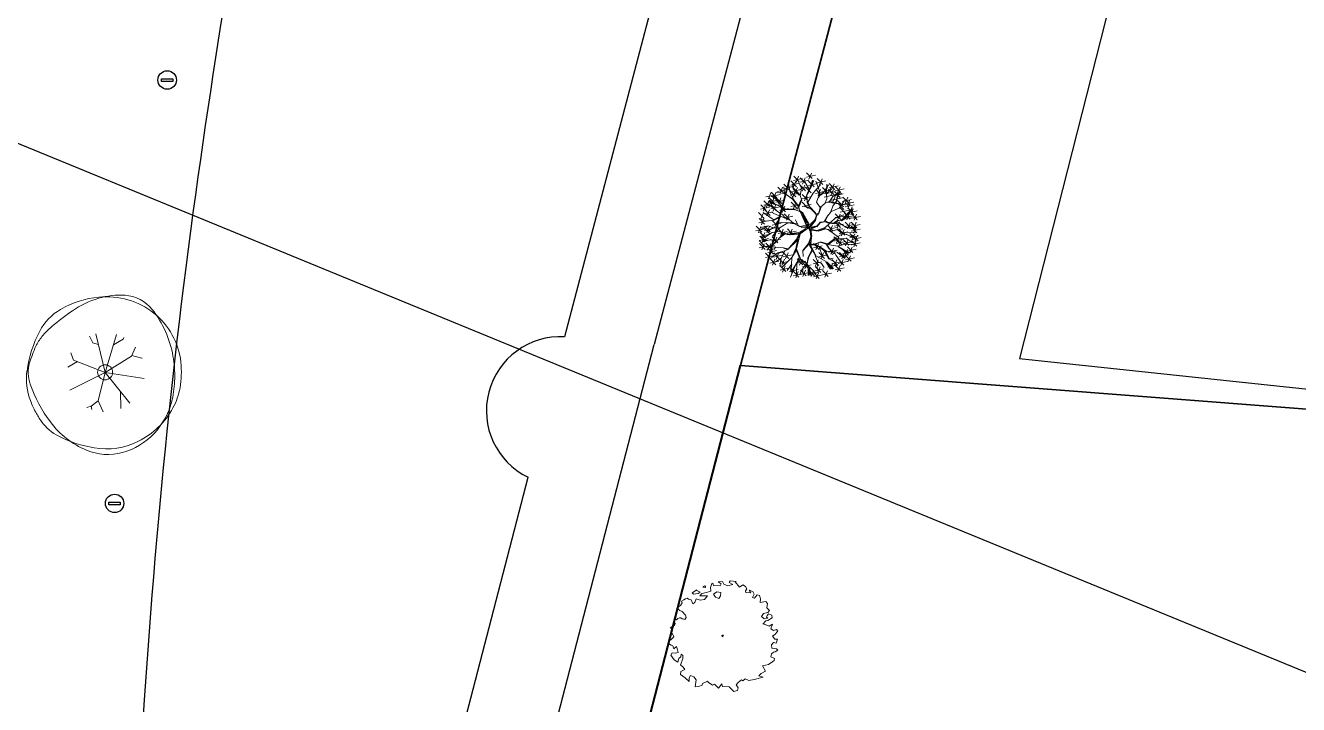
# Model space of a CAD drawing. Extents: x 2080 to 102394, y 2071 to 93424.
# Drawn here: x 82735 to 83767, y 80097 to 80647 of the extents above; entities that cross this region are included whole.
import ezdxf

# ---------------------------------------------------------------- set-up
doc = ezdxf.new("R2010")
doc.units = 0
doc.header["$LTSCALE"] = 20
doc.header["$MEASUREMENT"] = 0
for name, color, linetype, lineweight in [('division', 13, 'Continuous', 18), ('fence', 13, 'FENCELINE2', 40), ('Mango tree', 96, 'Continuous', 5), ('NEEM TREE', 84, 'Continuous', 5), ('sappotta', 114, 'Continuous', 5), ('tree', 60, 'Continuous', 0)]:
    doc.layers.add(name, color=color, linetype=linetype, lineweight=lineweight)
doc.layers.add('ELEC', color=11, linetype='Continuous')
doc.layers.add('patta duplicate', color=230, linetype='Continuous', plot=False)
doc.linetypes.add('FENCELINE2', pattern='A,0.25,-0.1,[132,ltypeshp.shx,S=0.1,R=0,X=-0.1,Y=0],-0.1,1', length=1.45)

# ---------------------------------------------------------------- blocks, each defined once
blk = doc.blocks.new('NEEM')
at = {"layer": 'sappotta', "linetype": 'Continuous'}
for p, q in [((-0.359, 1.043), (-0.396, 1.016)), ((-0.213, 1.092), (-0.242, 1.007)), ((-0.191, 1.099), (-0.213, 1.092)), ((-0.177, 1.048), (-0.191, 1.099)), ((-0.043, 1.039), (-0.177, 1.048)), ((0.003, 1.132), (-0.083, 1.127)), ((-0.083, 1.127), (-0.023, 1.083)), ((-0.023, 1.083), (-0.043, 1.039)), ((0.03, 1.077), (0.003, 1.132)), ((0.114, 1.043), (0.03, 1.077)), ((0.216, 1.072), (0.114, 1.043)), ((0.162, 1.144), (0.142, 1.112)), ((0.142, 1.112), (0.216, 1.072)), ((0.283, 1.13), (0.162, 1.144)), ((0.267, 1.123), (0.283, 1.13)), ((0.351, 1.016), (0.267, 1.123)), ((0.421, 1.063), (0.351, 1.016)), ((0.473, 1.03), (0.421, 1.063)), ((-0.717, 0.789), (-0.749, 0.774)), ((-0.689, 0.772), (-0.717, 0.789)), ((-0.517, 0.963), (-0.614, 0.901)), ((-0.614, 0.901), (-0.589, 0.87)), ((-0.589, 0.87), (-0.494, 0.884)), ((-0.521, 0.945), (-0.521, 0.945)), ((-0.449, 0.913), (-0.521, 0.945)), ((-0.494, 0.884), (-0.449, 0.913)), ((-0.415, 0.884), (-0.459, 0.839)), ((-0.459, 0.839), (-0.303, 0.837)), ((-0.32, 0.906), (-0.415, 0.884)), ((-0.396, 1.016), (-0.345, 1.011)), ((-0.303, 0.837), (-0.361, 0.762)), ((-0.345, 1.011), (-0.34, 1.039)), ((-0.23, 0.935), (-0.32, 0.906)), ((-0.242, 1.007), (-0.23, 0.935)), ((-0.108, 0.922), (-0.177, 0.872)), ((-0.177, 0.872), (-0.139, 0.809)), ((-0.139, 0.809), (-0.067, 0.78)), ((-0.027, 0.908), (-0.108, 0.922)), ((-0.067, 0.78), (-0.034, 0.839)), ((-0.034, 0.839), (-0.027, 0.908)), ((0.472, 0.942), (0.501, 0.982)), ((0.483, 0.908), (0.472, 0.942)), ((0.501, 0.982), (0.473, 1.03)), ((0.581, 0.9), (0.483, 0.908)), ((0.551, 0.95), (0.581, 0.9)), ((0.627, 0.928), (0.551, 0.95)), ((0.616, 0.806), (0.654, 0.87)), ((0.66, 0.788), (0.616, 0.806)), ((0.654, 0.87), (0.627, 0.928)), ((0.715, 0.86), (0.66, 0.788)), ((0.762, 0.844), (0.715, 0.86)), ((0.783, 0.779), (0.762, 0.844)), ((-0.892, 0.613), (-0.923, 0.594)), ((-0.923, 0.594), (-0.895, 0.555)), ((-0.895, 0.555), (-0.868, 0.54)), ((-0.85, 0.638), (-0.892, 0.613)), ((-0.868, 0.54), (-0.818, 0.517)), ((-0.818, 0.692), (-0.85, 0.638)), ((-0.783, 0.757), (-0.83, 0.729)), ((-0.83, 0.729), (-0.826, 0.714)), ((-0.826, 0.714), (-0.818, 0.692)), ((-0.749, 0.774), (-0.783, 0.757)), ((-0.638, 0.758), (-0.689, 0.772)), ((-0.598, 0.672), (-0.638, 0.758)), ((-0.562, 0.699), (-0.598, 0.672)), ((-0.533, 0.776), (-0.562, 0.699)), ((-0.452, 0.75), (-0.533, 0.776)), ((-0.361, 0.762), (-0.452, 0.75)), ((0.776, 0.704), (0.783, 0.779)), ((0.888, 0.723), (0.776, 0.704)), ((0.924, 0.679), (0.888, 0.723)), ((0.913, 0.591), (0.924, 0.679)), ((0.964, 0.541), (0.913, 0.591)), ((0.934, 0.5), (0.964, 0.541)), ((-0.96, 0.366), (-0.994, 0.31)), ((-0.994, 0.31), (-0.961, 0.275)), ((-0.961, 0.275), (-0.978, 0.229)), ((-0.935, 0.345), (-0.96, 0.366)), ((-0.908, 0.372), (-0.935, 0.345)), ((-0.87, 0.389), (-0.908, 0.372)), ((-0.846, 0.386), (-0.87, 0.389)), ((-0.821, 0.367), (-0.846, 0.386)), ((-0.788, 0.359), (-0.821, 0.367)), ((-0.818, 0.517), (-0.752, 0.44)), ((-0.757, 0.361), (-0.788, 0.359)), ((-0.735, 0.394), (-0.757, 0.361)), ((-0.752, 0.44), (-0.735, 0.394)), ((0.804, 0.415), (0.84, 0.475)), ((0.86, 0.367), (0.804, 0.415)), ((0.829, 0.259), (0.888, 0.326)), ((0.838, 0.262), (0.829, 0.259)), ((0.931, 0.228), (0.838, 0.262)), ((0.84, 0.475), (0.934, 0.5)), ((0.933, 0.378), (0.86, 0.367)), ((0.888, 0.326), (0.93, 0.332)), ((0.917, 0.437), (0.904, 0.404)), ((0.904, 0.404), (0.933, 0.378)), ((0.942, 0.471), (0.917, 0.437)), ((0.93, 0.332), (1.018, 0.389)), ((1.014, 0.439), (0.942, 0.471)), ((1.018, 0.389), (1.014, 0.439)), ((-1.023, 0.208), (-1.062, 0.182)), ((-1.062, 0.182), (-1.02, 0.162)), ((-1.02, 0.162), (-1.049, 0.084)), ((-1.049, 0.084), (-1.017, 0.059)), ((-0.978, 0.229), (-1.023, 0.208)), ((-1.017, 0.059), (-0.991, -0.002)), ((0.02, 0.041), (-0.009, 0.024)), ((-0.009, 0.024), (0, 0)), ((0, 0), (0.014, 0.011)), ((0.014, 0.011), (0.027, 0.031)), ((0.962, 0.217), (0.931, 0.228)), ((1.025, 0.259), (0.962, 0.217)), ((0.996, 0.16), (1.025, 0.259)), ((1.046, 0.129), (0.996, 0.16)), ((1.029, 0.011), (1.074, 0.049)), ((1.074, -0.047), (1.029, 0.011)), ((1.109, 0.149), (1.046, 0.129)), ((1.074, 0.049), (1.137, 0.114)), ((1.137, 0.114), (1.109, 0.149)), ((-1.097, -0.077), (-1.098, -0.14)), ((-1.098, -0.14), (-1.044, -0.173)), ((-1.048, -0.062), (-1.097, -0.077)), ((-0.991, -0.002), (-1.048, -0.062)), ((-1.044, -0.173), (-1.007, -0.185)), ((-1.007, -0.185), (-0.992, -0.244)), ((-0.992, -0.244), (-0.937, -0.198)), ((-0.937, -0.198), (-0.93, -0.213)), ((-0.93, -0.213), (-0.902, -0.318)), ((1.007, -0.166), (1.046, -0.114)), ((1.016, -0.234), (1.007, -0.166)), ((1.11, -0.243), (1.016, -0.234)), ((1.046, -0.114), (1.1, -0.129)), ((1.129, -0.047), (1.074, -0.047)), ((1.1, -0.129), (1.129, -0.047)), ((1.137, -0.273), (1.11, -0.243)), ((-1.025, -0.325), (-1.052, -0.378)), ((-1.052, -0.378), (-0.982, -0.471)), ((-0.953, -0.336), (-1.025, -0.325)), ((-0.982, -0.471), (-0.91, -0.516)), ((-0.902, -0.318), (-0.953, -0.336)), ((-0.91, -0.516), (-0.888, -0.446)), ((-0.888, -0.446), (-0.848, -0.411)), ((-0.803, -0.452), (-0.853, -0.576)), ((-0.848, -0.411), (-0.837, -0.355)), ((-0.837, -0.355), (-0.803, -0.383)), ((-0.803, -0.383), (-0.803, -0.452)), ((0.943, -0.565), (1.032, -0.503)), ((0.992, -0.411), (1.004, -0.349)), ((1.066, -0.443), (0.992, -0.411)), ((1.004, -0.349), (1.045, -0.311)), ((1.032, -0.503), (1.061, -0.484)), ((1.045, -0.311), (1.083, -0.306)), ((1.061, -0.484), (1.066, -0.443)), ((1.083, -0.306), (1.137, -0.273)), ((-0.853, -0.576), (-0.797, -0.619)), ((-0.844, -0.71), (-0.852, -0.77)), ((-0.852, -0.77), (-0.758, -0.838)), ((-0.766, -0.668), (-0.844, -0.71)), ((-0.797, -0.619), (-0.766, -0.668)), ((0.751, -0.797), (0.797, -0.747)), ((0.797, -0.747), (0.887, -0.704)), ((0.826, -0.591), (0.943, -0.565)), ((0.887, -0.704), (0.826, -0.591)), ((-0.758, -0.838), (-0.675, -0.912)), ((-0.676, -0.836), (-0.649, -0.791)), ((-0.675, -0.912), (-0.676, -0.836)), ((-0.649, -0.791), (-0.582, -0.82)), ((-0.582, -0.82), (-0.534, -0.881)), ((-0.534, -0.881), (-0.554, -1.025)), ((-0.554, -1.025), (-0.486, -1.015)), ((-0.486, -1.015), (-0.413, -0.988)), ((-0.413, -0.988), (-0.401, -0.955)), ((-0.401, -0.955), (-0.302, -0.907)), ((-0.302, -0.907), (-0.286, -0.926)), ((-0.286, -0.926), (-0.197, -0.986)), ((-0.197, -0.986), (-0.157, -0.969)), ((-0.157, -0.969), (-0.078, -1.049)), ((-0.078, -1.049), (-0.006, -0.96)), ((-0.006, -0.96), (0.006, -1.017)), ((0.006, -1.017), (0.139, -1.026)), ((0.139, -1.026), (0.236, -1.115)), ((0.287, -0.982), (0.327, -0.932)), ((0.324, -1.046), (0.287, -0.982)), ((0.327, -0.932), (0.391, -0.879)), ((0.391, -0.879), (0.423, -0.897)), ((0.423, -0.897), (0.47, -0.86)), ((0.47, -0.86), (0.543, -0.896)), ((0.543, -0.896), (0.652, -0.871)), ((0.652, -0.871), (0.68, -0.867)), ((0.68, -0.867), (0.834, -0.828)), ((0.834, -0.828), (0.751, -0.797)), ((0.236, -1.115), (0.314, -1.096)), ((0.314, -1.096), (0.324, -1.046))]:
    blk.add_line(p, q, dxfattribs=at)
blk = doc.blocks.new('T3')
at = {"color": 3, "linetype": 'Continuous'}
blk.add_circle((0.0075, -0.0006), 0.0467, dxfattribs=at)
for centre, radius, start, end in [((0.1024, -0.0008), 0.4778, 86.58911, 106.36827), ((0.1171, 0.2465), 0.2301, 38.20985, 86.58549), ((0.0278, -0.1235), 0.5914, 95.77431, 119.94779), ((0.1287, -0.0904), 0.5712, 106.36887, 124.44775), ((0.0157, -0.0047), 0.472, 51.53933, 95.77344), ((-0.1006, 0.0992), 0.3344, 119.94747, 152.28451), ((0.7005, -0.9241), 1.5821, 124.44579, 130.30315), ((-0.2125, -0.013), 0.6496, 9.98315, 38.20995), ((0.0312, 0.0148), 0.4471, 6.02226, 51.53932), ((0.263, -0.0918), 0.745, 152.28514, 172.40039), ((-0.029, -0.0639), 0.4542, 130.30051, 141.24542), ((0.2312, -0.1435), 0.7191, 154.99236, 163.77852), ((-0.1535, 0.036), 0.2946, 141.24437, 154.99062), ((-0.2858, -0.0259), 0.724, 358.88831, 9.98335), ((-0.1071, -0.0424), 0.3717, 172.39963, 201.02847), ((-0.2526, -0.0027), 0.2152, 163.77968, 199.38278), ((-0.0951, 0.0014), 0.5742, 350.23007, 6.02322), ((0.3677, 0.2155), 0.8728, 199.38194, 216.84656), ((-0.198, -0.0276), 0.6362, 347.04926, 358.8877), ((0.0738, -0.0277), 0.4027, 331.34738, 350.23032), ((0.1608, 0.0605), 0.6586, 201.02354, 207.82164), ((-0.0112, 0.0188), 0.4996, 296.88013, 331.34799), ((-0.0191, -0.0688), 0.4527, 316.76218, 347.04987), ((0.0248, -0.0113), 0.5049, 207.82036, 215.5805), ((-0.1491, -0.1357), 0.2911, 215.58514, 243.38008), ((0.1028, 0.0169), 0.5417, 216.84672, 247.04623), ((0.0032, -0.0897), 0.4221, 285.36856, 316.76312), ((0.0747, 0.311), 0.7907, 243.38438, 260.14679), ((0.015, -0.0329), 0.4417, 260.14572, 296.88071), ((0.0246, -0.1677), 0.3412, 247.04717, 285.3699)]:
    blk.add_arc(centre, radius, start, end, dxfattribs=at)
blk = doc.blocks.new('A$C1D8D08D8')
at = {"color": 102}
for p, q in [((-235.3, -439.1), (-250.1, -378.9)), ((-254.5, -392.7), (-259.7, -382.1)), ((-246.1, -395.3), (-254.5, -392.7)), ((-235.3, -439.1), (-217.6, -379.7)), ((-222.4, -395.8), (-207, -386.9)), ((-207, -386.9), (-205.8, -384.6)), ((-284.7, -420), (-289.2, -408.4)), ((-235.3, -439.1), (-193.7, -413.6)), ((-193.7, -413.6), (-187.5, -399.7)), ((-193.2, -412.5), (-177.5, -417.1)), ((-177.5, -417.1), (-177.4, -417.1)), ((-278.7, -422.3), (-293.9, -431)), ((-235.3, -439.1), (-290.5, -467.2)), ((-235.3, -439.1), (-284.7, -420)), ((-235.3, -439.1), (-246.4, -483.8)), ((-235.3, -439.1), (-174.1, -448.7)), ((-235.3, -439.1), (-196.4, -487.3)), ((-211.2, -469), (-210.6, -495.9)), ((-257.4, -491.9), (-263.7, -494.2)), ((-246.4, -483.8), (-257.4, -491.9)), ((-257.4, -491.9), (-256, -497.5)), ((-246.4, -483.8), (-238.5, -501))]:
    blk.add_line(p, q, dxfattribs=at)
at = {"color": 102, "xscale": 253.5657267839997, "yscale": 253.5657267839997, "zscale": 253.5657267839738}
blk.add_blockref('T3', (-237.2, -438.9), dxfattribs=at)
blk = doc.blocks.new('TREE')
at = {"layer": 'tree', "linetype": 'ByBlock'}
for p, q in [((-0.172, 0.588), (-0.158, 0.695)), ((-0.103, 0.588), (-0.088, 0.695)), ((-0.033, 0.707), (0.062, 0.63)), ((-0.033, 0.664), (0.053, 0.689)), ((0.05, 0.583), (0.064, 0.691)), ((-0.47, 0.529), (-0.375, 0.452)), ((-0.437, 0.456), (-0.423, 0.564)), ((-0.362, 0.522), (-0.276, 0.546)), ((-0.361, 0.564), (-0.266, 0.488)), ((-0.329, 0.492), (-0.314, 0.599)), ((-0.306, 0.575), (-0.22, 0.6)), ((-0.29, 0.511), (-0.303, 0.57)), ((-0.273, 0.545), (-0.259, 0.653)), ((-0.224, 0.58), (-0.128, 0.503)), ((-0.224, 0.537), (-0.138, 0.562)), ((-0.207, 0.433), (-0.217, 0.605)), ((-0.205, 0.66), (-0.11, 0.584)), ((-0.205, 0.617), (-0.119, 0.642)), ((-0.191, 0.507), (-0.177, 0.615)), ((-0.14, 0.483), (-0.144, 0.522)), ((-0.135, 0.66), (-0.04, 0.584)), ((-0.135, 0.617), (-0.049, 0.642)), ((-0.118, 0.513), (-0.032, 0.538)), ((-0.117, 0.556), (-0.022, 0.479)), ((-0.089, 0.461), (-0.087, 0.635)), ((-0.085, 0.483), (-0.071, 0.591)), ((-0.063, 0.631), (0.032, 0.555)), ((-0.063, 0.588), (0.023, 0.613)), ((-0.055, 0.643), (-0.052, 0.59)), ((-0.052, 0.59), (-0.011, 0.48)), ((-0.047, 0.644), (-0.047, 0.611)), ((-0.042, 0.6), (-0.035, 0.643)), ((-0.005, 0.464), (-0.042, 0.6)), ((-0.03, 0.559), (-0.016, 0.666)), ((-0.003, 0.515), (0.083, 0.54)), ((-0.002, 0.558), (0.093, 0.481)), ((0.001, 0.473), (0.029, 0.592)), ((0.039, 0.586), (0.006, 0.477)), ((0.017, 0.613), (0.103, 0.638)), ((0.018, 0.656), (0.113, 0.579)), ((0.029, 0.592), (0.023, 0.645)), ((0.03, 0.485), (0.044, 0.593)), ((0.035, 0.641), (0.033, 0.588)), ((0.044, 0.637), (0.039, 0.586)), ((0.15, 0.552), (0.105, 0.639)), ((0.123, 0.629), (0.219, 0.552)), ((0.123, 0.586), (0.209, 0.611)), ((0.177, 0.413), (0.15, 0.552)), ((0.156, 0.556), (0.17, 0.664)), ((0.163, 0.545), (0.224, 0.6)), ((0.169, 0.409), (0.163, 0.545)), ((0.205, 0.587), (0.301, 0.511)), ((0.205, 0.544), (0.291, 0.569)), ((0.226, 0.503), (0.287, 0.569)), ((0.238, 0.515), (0.252, 0.622)), ((0.282, 0.487), (0.332, 0.535)), ((0.297, 0.5), (0.383, 0.525)), ((0.298, 0.543), (0.393, 0.466)), ((0.33, 0.47), (0.344, 0.578)), ((0.373, 0.553), (0.468, 0.477)), ((0.373, 0.511), (0.459, 0.535)), ((0.405, 0.481), (0.42, 0.589)), ((-0.623, 0.35), (-0.528, 0.273)), ((-0.591, 0.277), (-0.577, 0.385)), ((-0.561, 0.308), (-0.547, 0.415)), ((-0.543, 0.367), (-0.457, 0.391)), ((-0.542, 0.409), (-0.447, 0.333)), ((-0.449, 0.308), (-0.531, 0.364)), ((-0.48, 0.328), (-0.524, 0.371)), ((-0.475, 0.329), (-0.514, 0.378)), ((-0.51, 0.337), (-0.496, 0.444)), ((-0.501, 0.398), (-0.415, 0.423)), ((-0.5, 0.441), (-0.405, 0.364)), ((-0.452, 0.377), (-0.492, 0.415)), ((-0.47, 0.486), (-0.384, 0.511)), ((-0.468, 0.369), (-0.453, 0.476)), ((-0.354, 0.341), (-0.452, 0.377)), ((-0.314, 0.437), (-0.412, 0.488)), ((-0.314, 0.437), (-0.398, 0.504)), ((-0.398, 0.399), (-0.312, 0.424)), ((-0.397, 0.442), (-0.302, 0.366)), ((-0.388, 0.355), (-0.374, 0.462)), ((-0.295, 0.373), (-0.384, 0.406)), ((-0.365, 0.37), (-0.351, 0.477)), ((-0.295, 0.371), (-0.314, 0.437)), ((-0.252, 0.302), (-0.298, 0.373)), ((-0.233, 0.303), (-0.295, 0.371)), ((-0.206, 0.427), (-0.29, 0.511)), ((-0.274, 0.404), (-0.179, 0.328)), ((-0.274, 0.361), (-0.188, 0.386)), ((-0.241, 0.332), (-0.227, 0.439)), ((-0.12, 0.397), (-0.213, 0.432)), ((-0.108, 0.377), (-0.206, 0.427)), ((-0.123, 0.268), (-0.192, 0.36)), ((-0.112, 0.385), (-0.14, 0.483)), ((-0.075, 0.245), (-0.108, 0.377)), ((-0.095, 0.334), (-0.081, 0.379)), ((-0.083, 0.292), (-0.09, 0.349)), ((-0.081, 0.379), (-0.089, 0.461)), ((-0.073, 0.265), (-0.058, 0.372)), ((-0.059, 0.448), (0.036, 0.372)), ((-0.059, 0.406), (0.027, 0.43)), ((-0.026, 0.376), (-0.012, 0.483)), ((-0.009, 0.399), (-0.005, 0.464)), ((0.069, 0.306), (-0.009, 0.399)), ((0, 0.398), (0.001, 0.473)), ((0.07, 0.32), (0, 0.398)), ((0.075, 0.363), (0.171, 0.286)), ((0.075, 0.32), (0.161, 0.345)), ((0.108, 0.29), (0.122, 0.398)), ((0.141, 0.293), (0.169, 0.409)), ((0.143, 0.282), (0.177, 0.413)), ((0.181, 0.406), (0.226, 0.503)), ((0.188, 0.422), (0.274, 0.447)), ((0.189, 0.465), (0.284, 0.388)), ((0.221, 0.392), (0.235, 0.5)), ((0.235, 0.3), (0.267, 0.359)), ((0.246, 0.432), (0.332, 0.456)), ((0.247, 0.474), (0.342, 0.398)), ((0.265, 0.373), (0.282, 0.487)), ((0.267, 0.359), (0.357, 0.405)), ((0.274, 0.368), (0.285, 0.482)), ((0.279, 0.402), (0.293, 0.509)), ((0.282, 0.24), (0.296, 0.347)), ((0.331, 0.373), (0.417, 0.398)), ((0.332, 0.416), (0.427, 0.34)), ((0.357, 0.405), (0.397, 0.482)), ((0.364, 0.344), (0.378, 0.451)), ((0.387, 0.266), (0.402, 0.373)), ((0.409, 0.429), (0.495, 0.453)), ((0.41, 0.471), (0.505, 0.395)), ((0.411, 0.316), (0.458, 0.439)), ((0.412, 0.313), (0.536, 0.357)), ((0.426, 0.31), (0.537, 0.349)), ((0.442, 0.399), (0.456, 0.507)), ((0.444, 0.355), (0.539, 0.278)), ((0.477, 0.283), (0.491, 0.39)), ((0.514, 0.402), (0.6, 0.427)), ((0.515, 0.445), (0.61, 0.369)), ((0.547, 0.373), (0.561, 0.48)), ((-0.674, 0.161), (-0.588, 0.186)), ((-0.673, 0.204), (-0.578, 0.127)), ((-0.641, 0.132), (-0.626, 0.239)), ((-0.624, 0.307), (-0.538, 0.332)), ((-0.601, 0.221), (-0.506, 0.145)), ((-0.601, 0.179), (-0.515, 0.203)), ((-0.509, 0.25), (-0.584, 0.249)), ((-0.568, 0.149), (-0.554, 0.256)), ((-0.565, 0.242), (-0.479, 0.267)), ((-0.564, 0.285), (-0.469, 0.209)), ((-0.478, 0.18), (-0.563, 0.306)), ((-0.532, 0.213), (-0.518, 0.32)), ((-0.481, 0.182), (-0.517, 0.182)), ((-0.476, 0.233), (-0.509, 0.25)), ((-0.422, 0.097), (-0.478, 0.18)), ((-0.395, 0.219), (-0.476, 0.233)), ((-0.39, 0.223), (-0.449, 0.308)), ((-0.447, 0.273), (-0.351, 0.196)), ((-0.447, 0.23), (-0.361, 0.255)), ((-0.407, 0.225), (-0.445, 0.305)), ((-0.414, 0.2), (-0.4, 0.308)), ((-0.235, 0.3), (-0.39, 0.307)), ((-0.299, 0.218), (-0.39, 0.223)), ((-0.284, 0.274), (-0.354, 0.341)), ((-0.26, 0.197), (-0.339, 0.217)), ((-0.312, 0.273), (-0.217, 0.196)), ((-0.312, 0.23), (-0.227, 0.255)), ((-0.262, 0.214), (-0.299, 0.218)), ((-0.26, 0.236), (-0.284, 0.274)), ((-0.28, 0.2), (-0.265, 0.308)), ((-0.248, 0.16), (-0.262, 0.214)), ((-0.243, 0.166), (-0.26, 0.236)), ((-0.236, 0.178), (-0.14, 0.101)), ((-0.122, 0.26), (-0.233, 0.303)), ((-0.203, 0.106), (-0.189, 0.213)), ((-0.08, 0.211), (-0.122, 0.263)), ((-0.075, 0.181), (-0.122, 0.26)), ((-0.106, 0.295), (-0.02, 0.319)), ((-0.105, 0.337), (-0.01, 0.261)), ((-0.077, 0.189), (-0.075, 0.245)), ((-0.062, 0.105), (-0.077, 0.189)), ((-0.055, 0.145), (-0.076, 0.201)), ((-0.061, 0.128), (-0.023, 0.204)), ((0.002, 0.037), (0.098, 0.216)), ((0.016, 0.04), (0.088, 0.177)), ((0.088, 0.177), (0.038, 0.06)), ((0.099, 0.176), (0.043, 0.047)), ((0.044, 0.025), (0.111, 0.187)), ((0.092, 0.251), (0.069, 0.306)), ((0.106, 0.27), (0.07, 0.32)), ((0.097, 0.224), (0.092, 0.251)), ((0.098, 0.216), (0.099, 0.176)), ((0.106, 0.267), (0.141, 0.293)), ((0.106, 0.239), (0.143, 0.282)), ((0.111, 0.187), (0.106, 0.239)), ((0.146, 0.28), (0.235, 0.3)), ((0.233, 0.311), (0.147, 0.288)), ((0.171, 0.245), (0.266, 0.168)), ((0.219, 0.164), (0.188, 0.228)), ((0.188, 0.228), (0.219, 0.13)), ((0.203, 0.172), (0.217, 0.28)), ((0.219, 0.161), (0.256, 0.226)), ((0.23, 0.163), (0.264, 0.224)), ((0.249, 0.312), (0.344, 0.236)), ((0.249, 0.269), (0.335, 0.294)), ((0.258, 0.229), (0.331, 0.294)), ((0.264, 0.224), (0.401, 0.242)), ((0.331, 0.294), (0.411, 0.316)), ((0.343, 0.291), (0.426, 0.31)), ((0.401, 0.242), (0.545, 0.235)), ((0.418, 0.213), (0.513, 0.137)), ((0.418, 0.17), (0.504, 0.195)), ((0.424, 0.159), (0.482, 0.194)), ((0.542, 0.338), (0.432, 0.308)), ((0.444, 0.312), (0.53, 0.337)), ((0.451, 0.141), (0.465, 0.248)), ((0.482, 0.194), (0.552, 0.312)), ((0.507, 0.097), (0.612, 0.171)), ((0.525, 0.083), (0.539, 0.191)), ((0.543, 0.287), (0.638, 0.21)), ((0.543, 0.244), (0.629, 0.269)), ((0.545, 0.235), (0.583, 0.261)), ((0.576, 0.214), (0.59, 0.322)), ((-0.696, 0.067), (-0.61, 0.091)), ((-0.695, 0.109), (-0.6, 0.033)), ((-0.663, 0.037), (-0.649, 0.145)), ((-0.551, 0.034), (-0.643, -0.019)), ((-0.554, 0.036), (-0.634, 0.064)), ((-0.52, 0.114), (-0.622, 0.141)), ((-0.617, 0.009), (-0.522, -0.068)), ((-0.603, 0.078), (-0.517, 0.103)), ((-0.602, 0.121), (-0.507, 0.045)), ((-0.585, -0.064), (-0.571, 0.044)), ((-0.57, 0.049), (-0.556, 0.156)), ((-0.443, 0.057), (-0.551, 0.034)), ((-0.459, 0.055), (-0.523, 0.114)), ((-0.444, 0.06), (-0.52, 0.114)), ((-0.518, 0.024), (-0.423, -0.053)), ((-0.518, -0.019), (-0.433, 0.006)), ((-0.486, -0.048), (-0.471, 0.059)), ((-0.4, 0.037), (-0.443, 0.057)), ((-0.41, 0.046), (-0.425, 0.1)), ((-0.393, 0.041), (-0.422, 0.097)), ((-0.207, 0.033), (-0.4, 0.037)), ((-0.228, 0.012), (-0.389, 0.033)), ((-0.21, 0.018), (-0.329, -0.041)), ((-0.132, 0.037), (-0.324, -0.049)), ((-0.214, 0.023), (-0.282, 0.029)), ((-0.156, 0.05), (-0.248, 0.16)), ((-0.128, 0.063), (-0.243, 0.166)), ((-0.236, 0.135), (-0.15, 0.16)), ((-0.141, 0.058), (-0.223, 0.145)), ((-0.201, 0.034), (-0.21, 0.018)), ((-0.127, 0.055), (-0.201, 0.034)), ((-0.126, 0.049), (-0.197, 0.023)), ((0, 0), (-0.132, 0.037)), ((0, 0), (-0.126, 0.049)), ((-0.038, 0.025), (-0.118, 0.056)), ((-0.042, 0.069), (-0.062, 0.105)), ((-0.056, 0.1), (-0.061, 0.128)), ((-0.013, 0.029), (-0.058, 0.078)), ((0.006, 0.047), (-0.056, 0.1)), ((-0.003, 0.034), (-0.042, 0.069)), ((-0.005, 0.03), (-0.038, 0.025)), ((0, 0.003), (-0.026, -0.046)), ((-0.019, 0.017), (-0.002, 0.014)), ((0, 0.003), (-0.014, -0.047)), ((0.04, 0.032), (-0.005, 0.03)), ((-0.002, 0.014), (0.04, 0.032)), ((0, 0), (0.044, 0.025)), ((0, 0), (0.091, -0.073)), ((0, 0), (0.139, -0.009)), ((0.043, 0.047), (0.016, 0.04)), ((0.046, 0.011), (0.134, 0.001)), ((0.134, 0.001), (0.198, 0.023)), ((0.139, -0.009), (0.204, 0.018)), ((0.198, 0.023), (0.21, 0.064)), ((0.204, 0.018), (0.217, 0.054)), ((0.208, 0.013), (0.249, 0.015)), ((0.21, 0.064), (0.221, 0.147)), ((0.214, 0.023), (0.246, 0.017)), ((0.217, 0.054), (0.23, 0.163)), ((0.246, 0.017), (0.311, 0.048)), ((0.249, 0.015), (0.323, 0.041)), ((0.311, 0.048), (0.336, 0.133)), ((0.317, 0.046), (0.389, 0.033)), ((0.336, 0.133), (0.424, 0.159)), ((0.389, 0.033), (0.456, 0.05)), ((0.394, 0.036), (0.45, 0.001)), ((0.403, 0.15), (0.428, 0.151)), ((0.424, 0.159), (0.503, 0.136)), ((0.428, 0.151), (0.498, 0.132)), ((0.539, -0.18), (0.432, 0.012)), ((0.45, 0.001), (0.533, 0.007)), ((0.453, 0.094), (0.548, 0.017)), ((0.456, 0.05), (0.507, 0.095)), ((0.466, 0.002), (0.561, -0.075)), ((0.492, 0.113), (0.578, 0.138)), ((0.493, 0.156), (0.588, 0.079)), ((0.496, 0.109), (0.591, 0.032)), ((0.503, 0.136), (0.618, 0.152)), ((0.507, 0.095), (0.572, 0.089)), ((0.525, 0.036), (0.611, 0.061)), ((0.533, 0.007), (0.64, -0.062)), ((0.536, 0.007), (0.638, -0.031)), ((0.558, 0.007), (0.572, 0.114)), ((0.572, 0.089), (0.628, 0.107)), ((0.582, -0.077), (0.597, 0.031)), ((0.591, 0.075), (0.677, 0.099)), ((0.592, 0.117), (0.687, 0.041)), ((0.61, -0.014), (0.696, 0.011)), ((0.611, 0.029), (0.706, -0.047)), ((0.624, 0.045), (0.638, 0.152)), ((0.643, -0.043), (0.657, 0.064)), ((-0.682, -0.055), (-0.587, -0.131)), ((-0.682, -0.098), (-0.597, -0.073)), ((-0.65, -0.127), (-0.635, -0.02)), ((-0.454, -0.073), (-0.64, -0.051)), ((-0.529, -0.128), (-0.626, -0.133)), ((-0.621, -0.164), (-0.525, -0.241)), ((-0.618, -0.034), (-0.532, -0.009)), ((-0.526, -0.13), (-0.611, -0.175)), ((-0.455, -0.168), (-0.611, -0.187)), ((-0.588, -0.237), (-0.574, -0.129)), ((-0.454, -0.076), (-0.529, -0.128)), ((-0.387, -0.146), (-0.455, -0.168)), ((-0.334, -0.044), (-0.454, -0.076)), ((-0.342, -0.062), (-0.452, -0.073)), ((-0.437, -0.248), (-0.422, -0.141)), ((-0.417, -0.165), (-0.398, -0.159)), ((-0.324, -0.049), (-0.4, -0.184)), ((-0.329, -0.041), (-0.387, -0.146)), ((-0.285, -0.131), (-0.347, -0.181)), ((-0.171, -0.129), (-0.285, -0.131)), ((-0.172, -0.14), (-0.282, -0.134)), ((-0.161, -0.155), (-0.227, -0.298)), ((-0.163, -0.13), (-0.188, -0.191)), ((-0.078, -0.099), (-0.163, -0.13)), ((-0.133, -0.136), (-0.161, -0.155)), ((-0.16, -0.164), (-0.132, -0.198)), ((-0.069, -0.103), (-0.158, -0.138)), ((-0.149, -0.159), (-0.079, -0.113)), ((-0.149, -0.159), (-0.133, -0.192)), ((-0.026, -0.046), (-0.078, -0.099)), ((-0.014, -0.047), (-0.069, -0.103)), ((0.004, -0.038), (-0.063, -0.105)), ((0.079, -0.072), (-0.003, -0.031)), ((-0.003, -0.05), (0.044, -0.129)), ((0, -0.016), (0.079, -0.072)), ((0.007, -0.04), (0.046, -0.126)), ((0.022, -0.012), (0.134, -0.013)), ((0.129, -0.165), (0.041, -0.112)), ((0.044, -0.129), (0.133, -0.189)), ((0.046, -0.126), (0.13, -0.176)), ((0.078, -0.078), (0.151, -0.08)), ((0.091, -0.073), (0.155, -0.074)), ((0.132, -0.17), (0.336, -0.203)), ((0.151, -0.08), (0.196, -0.117)), ((0.155, -0.074), (0.169, -0.091)), ((0.169, -0.091), (0.199, -0.117)), ((0.199, -0.117), (0.211, -0.159)), ((0.2, -0.122), (0.28, -0.1)), ((0.291, -0.098), (0.201, -0.111)), ((0.211, -0.159), (0.258, -0.235)), ((0.216, -0.119), (0.216, -0.153)), ((0.216, -0.153), (0.259, -0.224)), ((0.28, -0.1), (0.361, -0.1)), ((0.355, -0.099), (0.432, -0.075)), ((0.355, -0.27), (0.37, -0.163)), ((0.361, -0.1), (0.461, -0.159)), ((0.432, -0.075), (0.535, -0.071)), ((0.451, -0.001), (0.547, -0.192)), ((0.461, -0.159), (0.582, -0.147)), ((0.461, -0.275), (0.475, -0.167)), ((0.466, -0.041), (0.552, -0.016)), ((0.488, -0.218), (0.503, -0.11)), ((0.498, -0.069), (0.584, -0.044)), ((0.499, -0.026), (0.594, -0.103)), ((0.514, -0.191), (0.529, -0.084)), ((0.55, -0.004), (0.645, -0.081)), ((0.55, -0.047), (0.636, -0.022)), ((0.634, -0.043), (0.557, -0.003)), ((0.562, -0.138), (0.658, -0.214)), ((0.562, -0.181), (0.648, -0.156)), ((0.582, -0.147), (0.612, -0.162)), ((0.595, -0.21), (0.609, -0.103)), ((-0.669, -0.223), (-0.583, -0.198)), ((-0.632, -0.239), (-0.536, -0.316)), ((-0.632, -0.282), (-0.546, -0.257)), ((-0.621, -0.207), (-0.535, -0.182)), ((-0.607, -0.197), (-0.556, -0.183)), ((-0.553, -0.188), (-0.605, -0.205)), ((-0.599, -0.312), (-0.585, -0.204)), ((-0.468, -0.173), (-0.583, -0.255)), ((-0.506, -0.281), (-0.565, -0.299)), ((-0.558, -0.304), (-0.462, -0.38)), ((-0.558, -0.347), (-0.472, -0.322)), ((-0.477, -0.172), (-0.553, -0.188)), ((-0.525, -0.376), (-0.511, -0.269)), ((-0.478, -0.282), (-0.508, -0.303)), ((-0.37, -0.277), (-0.506, -0.281)), ((-0.417, -0.327), (-0.504, -0.395)), ((-0.409, -0.34), (-0.482, -0.422)), ((-0.407, -0.172), (-0.477, -0.172)), ((-0.469, -0.176), (-0.374, -0.253)), ((-0.469, -0.219), (-0.384, -0.194)), ((-0.461, -0.26), (-0.365, -0.337)), ((-0.461, -0.303), (-0.375, -0.278)), ((-0.428, -0.333), (-0.414, -0.225)), ((-0.404, -0.341), (-0.422, -0.465)), ((-0.395, -0.276), (-0.417, -0.327)), ((-0.39, -0.275), (-0.409, -0.34)), ((-0.407, -0.172), (-0.4, -0.227)), ((-0.4, -0.184), (-0.39, -0.275)), ((-0.4, -0.227), (-0.395, -0.276)), ((-0.37, -0.277), (-0.303, -0.243)), ((-0.325, -0.247), (-0.37, -0.277)), ((-0.206, -0.219), (-0.325, -0.247)), ((-0.309, -0.422), (-0.295, -0.315)), ((-0.303, -0.243), (-0.21, -0.231)), ((-0.239, -0.305), (-0.279, -0.382)), ((-0.188, -0.191), (-0.235, -0.311)), ((-0.235, -0.311), (-0.207, -0.482)), ((-0.19, -0.422), (-0.175, -0.315)), ((-0.114, -0.27), (-0.177, -0.373)), ((-0.172, -0.262), (-0.086, -0.237)), ((-0.171, -0.219), (-0.076, -0.295)), ((-0.139, -0.291), (-0.125, -0.184)), ((-0.133, -0.192), (-0.055, -0.238)), ((-0.132, -0.198), (-0.107, -0.275)), ((-0.127, -0.208), (-0.055, -0.238)), ((-0.117, -0.218), (-0.106, -0.28)), ((-0.107, -0.275), (-0.112, -0.359)), ((-0.11, -0.295), (-0.106, -0.381)), ((-0.102, -0.288), (-0.096, -0.39)), ((-0.019, -0.332), (-0.084, -0.48)), ((-0.055, -0.238), (-0.018, -0.338)), ((-0.011, -0.334), (-0.049, -0.242)), ((-0.049, -0.39), (-0.027, -0.322)), ((-0.018, -0.338), (0.05, -0.461)), ((-0.008, -0.336), (0.113, -0.369)), ((0.13, -0.176), (0.158, -0.274)), ((0.14, -0.213), (0.235, -0.29)), ((0.14, -0.256), (0.226, -0.231)), ((0.145, -0.229), (0.153, -0.393)), ((0.158, -0.274), (0.224, -0.316)), ((0.172, -0.286), (0.187, -0.178)), ((0.224, -0.316), (0.223, -0.378)), ((0.224, -0.442), (0.238, -0.335)), ((0.226, -0.313), (0.278, -0.369)), ((0.235, -0.259), (0.331, -0.336)), ((0.235, -0.302), (0.321, -0.277)), ((0.258, -0.235), (0.307, -0.28)), ((0.259, -0.224), (0.326, -0.243)), ((0.268, -0.332), (0.282, -0.224)), ((0.309, -0.274), (0.269, -0.233)), ((0.269, -0.233), (0.328, -0.252)), ((0.307, -0.28), (0.318, -0.39)), ((0.322, -0.241), (0.408, -0.216)), ((0.323, -0.198), (0.418, -0.275)), ((0.326, -0.243), (0.348, -0.287)), ((0.336, -0.203), (0.433, -0.262)), ((0.348, -0.287), (0.422, -0.314)), ((0.35, -0.281), (0.568, -0.298)), ((0.35, -0.446), (0.364, -0.339)), ((0.392, -0.3), (0.558, -0.305)), ((0.405, -0.334), (0.491, -0.309)), ((0.406, -0.291), (0.501, -0.368)), ((0.422, -0.314), (0.489, -0.409)), ((0.429, -0.202), (0.524, -0.279)), ((0.438, -0.363), (0.453, -0.256)), ((0.488, -0.336), (0.574, -0.311)), ((0.489, -0.293), (0.584, -0.369)), ((0.492, -0.444), (0.506, -0.337)), ((0.5, -0.309), (0.586, -0.284)), ((0.521, -0.365), (0.535, -0.258)), ((0.528, -0.209), (0.623, -0.285)), ((0.528, -0.252), (0.613, -0.227)), ((0.547, -0.192), (0.592, -0.243)), ((0.554, -0.182), (0.649, -0.259)), ((0.554, -0.225), (0.639, -0.2)), ((-0.423, -0.345), (-0.497, -0.402)), ((-0.488, -0.392), (-0.392, -0.468)), ((-0.488, -0.435), (-0.402, -0.41)), ((-0.484, -0.411), (-0.423, -0.345)), ((-0.475, -0.506), (-0.389, -0.482)), ((-0.474, -0.464), (-0.379, -0.54)), ((-0.455, -0.464), (-0.441, -0.357)), ((-0.442, -0.536), (-0.428, -0.429)), ((-0.399, -0.472), (-0.313, -0.447)), ((-0.398, -0.429), (-0.303, -0.505)), ((-0.343, -0.421), (-0.396, -0.488)), ((-0.366, -0.501), (-0.351, -0.394)), ((-0.347, -0.614), (-0.333, -0.506)), ((-0.279, -0.382), (-0.343, -0.421)), ((-0.342, -0.35), (-0.247, -0.426)), ((-0.342, -0.393), (-0.256, -0.368)), ((-0.268, -0.436), (-0.288, -0.496)), ((-0.276, -0.387), (-0.268, -0.436)), ((-0.213, -0.463), (-0.252, -0.579)), ((-0.209, -0.482), (-0.24, -0.585)), ((-0.207, -0.482), (-0.235, -0.596)), ((-0.222, -0.35), (-0.127, -0.426)), ((-0.222, -0.392), (-0.137, -0.368)), ((-0.222, -0.602), (-0.208, -0.495)), ((-0.112, -0.359), (-0.155, -0.473)), ((-0.155, -0.473), (-0.142, -0.549)), ((-0.106, -0.381), (-0.152, -0.472)), ((-0.152, -0.475), (-0.115, -0.511)), ((-0.152, -0.618), (-0.138, -0.511)), ((-0.096, -0.39), (-0.033, -0.466)), ((-0.092, -0.455), (-0.006, -0.43)), ((-0.091, -0.412), (0.004, -0.489)), ((-0.034, -0.463), (-0.063, -0.521)), ((-0.059, -0.485), (-0.045, -0.377)), ((-0.033, -0.466), (-0.018, -0.508)), ((-0.018, -0.508), (-0.018, -0.637)), ((-0.008, -0.35), (0.116, -0.374)), ((0.05, -0.461), (0.132, -0.517)), ((0.051, -0.469), (0.065, -0.634)), ((0.074, -0.635), (0.052, -0.477)), ((0.068, -0.426), (0.164, -0.502)), ((0.068, -0.469), (0.154, -0.444)), ((0.07, -0.421), (0.156, -0.396)), ((0.071, -0.378), (0.166, -0.455)), ((0.101, -0.498), (0.115, -0.391)), ((0.103, -0.45), (0.117, -0.343)), ((0.113, -0.369), (0.15, -0.424)), ((0.118, -0.365), (0.26, -0.428)), ((0.12, -0.496), (0.216, -0.573)), ((0.15, -0.424), (0.207, -0.482)), ((0.153, -0.568), (0.167, -0.461)), ((0.191, -0.413), (0.277, -0.388)), ((0.192, -0.37), (0.287, -0.447)), ((0.207, -0.482), (0.209, -0.59)), ((0.223, -0.378), (0.261, -0.503)), ((0.247, -0.45), (0.265, -0.545)), ((0.26, -0.428), (0.35, -0.533)), ((0.261, -0.503), (0.292, -0.568)), ((0.272, -0.589), (0.286, -0.482)), ((0.317, -0.417), (0.403, -0.392)), ((0.318, -0.374), (0.413, -0.451)), ((0.318, -0.39), (0.376, -0.506)), ((0.319, -0.476), (0.415, -0.553)), ((0.319, -0.519), (0.405, -0.494)), ((0.401, -0.488), (0.324, -0.398)), ((0.352, -0.548), (0.366, -0.441)), ((0.391, -0.495), (0.362, -0.453)), ((0.362, -0.453), (0.382, -0.505)), ((0.371, -0.479), (0.457, -0.454)), ((0.372, -0.436), (0.467, -0.513)), ((0.404, -0.509), (0.418, -0.401)), ((0.459, -0.372), (0.554, -0.449)), ((0.459, -0.415), (0.545, -0.39)), ((-0.38, -0.584), (-0.294, -0.559)), ((-0.379, -0.541), (-0.284, -0.618)), ((-0.255, -0.573), (-0.169, -0.548)), ((-0.254, -0.53), (-0.159, -0.607)), ((-0.219, -0.63), (-0.123, -0.707)), ((-0.219, -0.673), (-0.133, -0.648)), ((-0.186, -0.702), (-0.172, -0.595)), ((-0.185, -0.589), (-0.099, -0.564)), ((-0.184, -0.546), (-0.089, -0.622)), ((-0.142, -0.549), (-0.158, -0.619)), ((-0.128, -0.611), (-0.033, -0.688)), ((-0.128, -0.654), (-0.043, -0.629)), ((-0.096, -0.683), (-0.081, -0.576)), ((-0.063, -0.521), (-0.092, -0.63)), ((-0.046, -0.61), (0.04, -0.585)), ((-0.045, -0.567), (0.05, -0.644)), ((-0.029, -0.656), (0.067, -0.732)), ((-0.029, -0.698), (0.057, -0.674)), ((-0.017, -0.547), (0.01, -0.641)), ((-0.013, -0.64), (0.001, -0.532)), ((-0.002, -0.637), (-0.013, -0.583)), ((0.004, -0.728), (0.018, -0.621)), ((0.01, -0.616), (0.096, -0.591)), ((0.011, -0.573), (0.106, -0.649)), ((0.043, -0.645), (0.057, -0.538)), ((0.077, -0.644), (0.163, -0.62)), ((0.078, -0.602), (0.173, -0.678)), ((0.11, -0.674), (0.125, -0.567)), ((0.12, -0.539), (0.206, -0.514)), ((0.132, -0.517), (0.198, -0.609)), ((0.178, -0.59), (0.274, -0.666)), ((0.178, -0.633), (0.264, -0.608)), ((0.211, -0.662), (0.225, -0.555)), ((0.239, -0.56), (0.325, -0.535)), ((0.24, -0.517), (0.335, -0.593)), ((0.244, -0.559), (0.339, -0.635)), ((0.244, -0.602), (0.33, -0.577)), ((0.266, -0.53), (0.284, -0.575)), ((0.277, -0.631), (0.291, -0.524))]:
    blk.add_line(p, q, dxfattribs=at)
blk = doc.blocks.new('A$C16A84746')
at = {"layer": 'ELEC'}
blk.add_lwpolyline([(14.9, 44.1), (61.5, 44.1), (61.5, 32.9), (14.9, 32.9)], close=True, dxfattribs=at)
blk.add_circle((38.5, 38.5), 38.5, dxfattribs=at)

msp = doc.modelspace()

# ---------------------------------------------------------------- linework, layer by layer
at = {"linetype": 'Continuous', "ltscale": 0.5}
for p, q in [((83007.654, 79472.58), (83244.967, 80388.536)), ((82972.453, 79623.791), (83142.687, 80280.837))]:
    msp.add_line(p, q, dxfattribs=at)
for points in [[(83970.077, 82512.157), (83835.635, 82158.13), (83502.571, 81299.078), (83436.376, 81116.814), (83244.967, 80388.536)], [(83330.477, 80997.138), (83172.169, 80394.801)]]:
    msp.add_lwpolyline(points, dxfattribs=at)
for centre, radius, start, end in [((89112.214, 79651.685), 6297.946, 163.8976835, 172.0325039), ((88635.288, 79719.044), 5816.286, 172.0384343, 181.3950176), ((83169.009, 80334.823), 60.061, 86.984378, 244.006945)]:
    msp.add_arc(centre, radius, start, end, dxfattribs=at)
at = {"layer": 'division', "lineweight": 35, "ltscale": 0.25}
msp.add_lwpolyline([(84037.387, 82486.597), (83902.856, 82132.336), (83569.982, 81273.772), (83505.175, 81095.33), (83314.926, 80371.463), (84552.02, 80276.174)], dxfattribs=at)
at = {"layer": 'fence', "linetype": 'Continuous', "ltscale": 0.5}
msp.add_line((83076.918, 79452.849), (83314.926, 80371.463), dxfattribs=at)
at = {"layer": 'patta duplicate', "ltscale": 0.5}
msp.add_lwpolyline([(88450.657, 84067.151), (84127.797, 82684.315), (83540.963, 80377.169), (84337.551, 80292.694), (84338.201, 79890.512), (77189.571, 82827.244), (75365.053, 80162.878), (84737.949, 76793.335), (86791.228, 77204.942), (89065.024, 78174.595), (89006.283, 79510.343), (88948.024, 81170.116), (88450.657, 84067.151)], dxfattribs=at)

# ---------------------------------------------------------------- block references
at = {"layer": 'ELEC', "linetype": 'Continuous', "ltscale": 0.5, "xscale": 0.1943999999930384, "yscale": 0.1943999999930384, "zscale": 0.1944}
for p in [(82842.643, 80595.561), (82800.035, 80252.18)]:
    msp.add_blockref('A$C16A84746', p, dxfattribs=at)
at = {"layer": 'Mango tree', "linetype": 'Continuous', "xscale": 39.67372591263847, "yscale": 39.67372591268213, "zscale": 39.67372591241367}
msp.add_blockref('NEEM', (83300.103, 80151.479), dxfattribs=at)
at = {"layer": 'NEEM TREE', "linetype": 'Continuous', "extrusion": (0.00224, -0.003541, 0.999991), "xscale": 60.37570685274135, "yscale": 60.37570685274387, "zscale": 60.37570685274869, "rotation": 51.5019971710769}
msp.add_blockref('TREE', (83369.878, 80483.329, -98.209), dxfattribs=at)
at = {"layer": 'tree', "linetype": 'Continuous', "ltscale": 0.5, "xscale": 0.5170093044725945, "yscale": 0.5170093044725945, "zscale": 0.5170093044715546}
msp.add_blockref('A$C1D8D08D8', (82921.466, 80592.977), dxfattribs=at)

doc.saveas('drawing.dxf')
